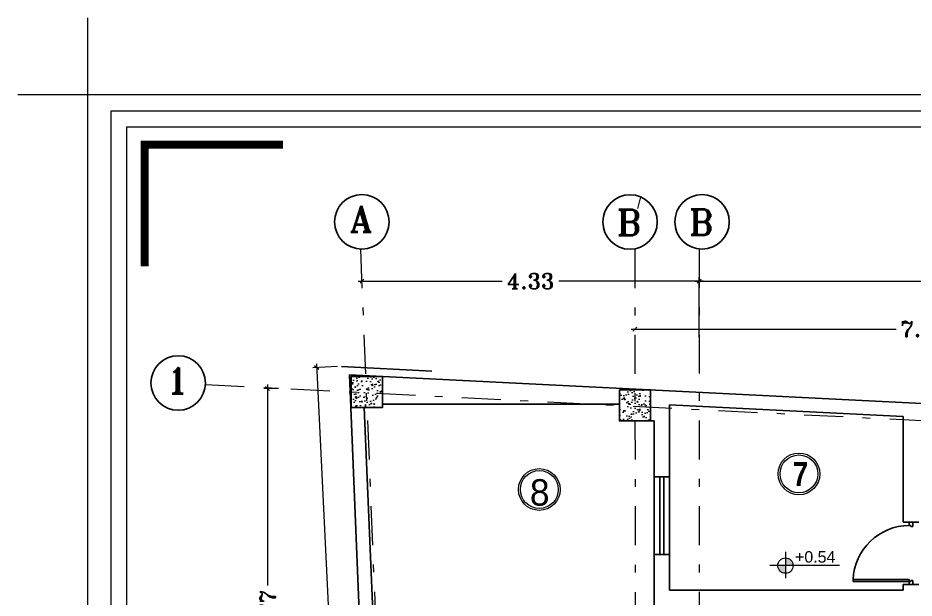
# Model space of a CAD drawing. Header units: inches. Extents: x 0 to 535, y -174 to 989.
# Drawn here: x 181.44 to 192.94, y 53.93 to 61.37 of the extents above; entities that cross this region are included whole.
import ezdxf

# ---------------------------------------------------------------- set-up
doc = ezdxf.new("R2010")
doc.units = ezdxf.units.IN
doc.header["$MEASUREMENT"] = 0
doc.linetypes.add('DASHDOT', pattern=[1, 0.5, -0.25, 0, -0.25])
for name, color, linetype, lineweight in [('1', 1, 'Continuous', 9), ('ax', 8, 'Continuous', 5), ('beton sabok', 9, 'Continuous', 5), ('dimension', 21, 'Continuous', 9), ('door', 1, 'Continuous', 5), ('font', 253, 'Continuous', 9), ('kadr02$0$AEOCLG', 4, 'Continuous', 9), ('wall', 51, 'Continuous', 25)]:
    doc.layers.add(name, color=color, linetype=linetype, lineweight=lineweight)
doc.layers.add('nazok kari', color=43, linetype='Continuous')
doc.styles.add('amir text b', font='swisscbo.ttf')
doc.styles.add('FAR-3', font='naskhn.shx', dxfattribs={"height": 0.35})
doc.styles.add('ROMANT', font='romant')
doc.styles.get("Standard").update_dxf_attribs({"font": 'arial.ttf'})
doc.dimstyles.new('STANDARD$0', dxfattribs={"dimtxt": 0.2, "dimasz": 0.05, "dimexe": 0.05, "dimexo": 0.05, "dimgap": 0.05, "dimtad": 0, "dimzin": 0, "dimdsep": 46, "dimtxsty": 'ROMANT', "dimblk": 'OBLIQUE', "dimcen": 0, "dimdle": 0.05, "dimclrd": 256, "dimclre": 256, "dimclrt": 256, "dimadec": 0, "dimazin": 0, "dimtfac": 1, "dimtix": 1, "dimtofl": 0, "dimtmove": 1, "dimatfit": 3, "dimldrblk": 'OBLIQUE', "dimfxl": 1, "dimtolj": 1, "dimtzin": 0, "dimlwd": -1, "dimlwe": -1, "dimarcsym": 1})

# ---------------------------------------------------------------- blocks, each defined once
blk = doc.blocks.new('_Oblique')
at = {"color": 0, "linetype": 'ByBlock', "lineweight": -2}
blk.add_line((-0.5, -0.5), (0.5, 0.5), dxfattribs=at)
blk = doc.blocks.new('*D167')
at = {"layer": 'Defpoints', "color": 0, "transparency": 16777216}
for p in [(32.954, 38.09), (32.763, 32.316), (32.926, 32.316)]:
    blk.add_point(p, dxfattribs=at)
at = {"layer": 'dimension', "transparency": 16777216}
for p, q in [((32.763, 38.14), (32.763, 35.563)), ((32.904, 38.09), (32.713, 38.09)), ((32.763, 32.266), (32.763, 34.844)), ((32.876, 32.316), (32.713, 32.316))]:
    blk.add_line(p, q, dxfattribs=at)
at = {"layer": 'dimension', "transparency": 16777216, "xscale": 0.05, "yscale": 0.05, "zscale": 0.05}
for p, rotation in [((32.763, 38.09), 90), ((32.763, 32.316), 270)]:
    blk.add_blockref('_Oblique', p, dxfattribs=dict(at, rotation=rotation))
at = {"layer": 'dimension', "transparency": 16777216, "insert": (32.763, 35.203), "char_height": 0.2, "attachment_point": 5, "rotation": 90, "style": 'ROMANT'}
blk.add_mtext('\\A1;5.77', dxfattribs=at)
blk = doc.blocks.new('*D170')
at = {"layer": 'Defpoints', "color": 0, "transparency": 16777216}
for p in [(33.975, 39.392), (38.306, 39.468), (38.306, 39.468)]:
    blk.add_point(p, dxfattribs=at)
at = {"layer": 'dimension', "transparency": 16777216}
for p, q in [((33.975, 39.442), (33.975, 39.518)), ((33.925, 39.468), (35.777, 39.468)), ((38.356, 39.468), (36.505, 39.468))]:
    blk.add_line(p, q, dxfattribs=at)
at = {"layer": 'dimension', "transparency": 16777216, "xscale": 0.05, "yscale": 0.05, "zscale": 0.05, "rotation": 180}
blk.add_blockref('_Oblique', (33.975, 39.468), dxfattribs=at)
at = {"layer": 'dimension', "transparency": 16777216, "xscale": 0.05, "yscale": 0.05, "zscale": 0.05}
blk.add_blockref('_Oblique', (38.306, 39.468), dxfattribs=at)
at = {"layer": 'dimension', "transparency": 16777216, "insert": (36.141, 39.468), "char_height": 0.2, "attachment_point": 5, "style": 'ROMANT'}
blk.add_mtext('\\A1;4.33', dxfattribs=at)
blk = doc.blocks.new('*D171')
at = {"layer": 'Defpoints', "color": 0, "transparency": 16777216}
for p in [(44.912, 39.597), (44.912, 39.469), (38.306, 38.703)]:
    blk.add_point(p, dxfattribs=at)
at = {"layer": 'dimension', "transparency": 16777216}
for p, q in [((38.306, 38.753), (38.306, 39.519)), ((44.912, 39.547), (44.912, 39.419)), ((38.256, 39.469), (41.259, 39.469)), ((44.962, 39.469), (41.959, 39.469))]:
    blk.add_line(p, q, dxfattribs=at)
at = {"layer": 'dimension', "transparency": 16777216, "xscale": 0.05, "yscale": 0.05, "zscale": 0.05, "rotation": 180}
blk.add_blockref('_Oblique', (38.306, 39.469), dxfattribs=at)
at = {"layer": 'dimension', "transparency": 16777216, "xscale": 0.05, "yscale": 0.05, "zscale": 0.05}
blk.add_blockref('_Oblique', (44.912, 39.469), dxfattribs=at)
at = {"layer": 'dimension', "transparency": 16777216, "insert": (41.609, 39.469), "char_height": 0.2, "attachment_point": 5, "style": 'ROMANT'}
blk.add_mtext('\\A1;6.61', dxfattribs=at)
blk = doc.blocks.new('*D172')
at = {"layer": 'Defpoints', "color": 0, "transparency": 16777216}
for p in [(37.481, 38.853), (44.912, 38.853), (44.912, 38.853)]:
    blk.add_point(p, dxfattribs=at)
at = {"layer": 'dimension', "transparency": 16777216}
for p, q in [((37.431, 38.853), (40.837, 38.853)), ((44.962, 38.853), (41.556, 38.853))]:
    blk.add_line(p, q, dxfattribs=at)
at = {"layer": 'dimension', "transparency": 16777216, "xscale": 0.05, "yscale": 0.05, "zscale": 0.05, "rotation": 180}
blk.add_blockref('_Oblique', (37.481, 38.853), dxfattribs=at)
at = {"layer": 'dimension', "transparency": 16777216, "xscale": 0.05, "yscale": 0.05, "zscale": 0.05}
blk.add_blockref('_Oblique', (44.912, 38.853), dxfattribs=at)
at = {"layer": 'dimension', "transparency": 16777216, "insert": (41.196, 38.853), "char_height": 0.2, "attachment_point": 5, "style": 'ROMANT'}
blk.add_mtext('\\A1;7.43', dxfattribs=at)
blk = doc.blocks.new('beton')
at = {"layer": 'beton sabok'}
h = blk.add_hatch(dxfattribs=at)
h.set_pattern_fill('AR-CONC', color=256, scale=0.022857, angle=45)
h.set_pattern_definition([(95, (46.01481, 18.04323), (0.126069028, 0.105784475), [0.017142857, -0.18857143]), (40, (46.01481, 18.04323), (-0.14399821, 0.099147006), [0.013714286, -0.150857143]), (145.451444, (46.02532, 18.05205), (-0.01792918, 0.20493148), [0.014569187, -0.160261054]), (91.1842, (45.98248, 18.07555), (0.1992442, 0.14574029), [0.02571429, -0.28285714]), (141.635635, (45.9991, 18.0877), (-0.00637716, 0.30850552), [0.02185379, -0.24039172]), (36.184164, (45.98248, 18.07555), (-0.00637716, 0.30850552), [0.02057143, -0.22628571]), (66, (46.00673, 18.08364), (0.161547788, 0.03140171), [0.017142857, -0.18857143]), (11, (46.00673, 18.08364), (-0.07787625, 0.156527642), [0.013714286, -0.150857143]), (116.451445, (46.02019, 18.08625), (0.083671537, 0.18792935), [0.014569186, -0.160261054]), (82.5, (46.01481, 18.04323), (-0.0518384424, 0.055769101), [0, -0.149028571, 0, -0.153142857, 0, -0.151428571]), (52.5, (46.01481, 18.04323), (-0.021228101, 0.106265017), [0, -0.087314286, 0, -0.1456, 0, -0.057714286]), (12.5, (45.97877, 18.00719), (0.0899241525, 0.082633317), [0, -0.057142857, 0, -0.178285714, 0, -0.236571429]), (2.5, (45.9626, 17.99103), (0.07807771, 0.110436527), [0, -0.074285714, 0, -0.1184, 0, -0.168])])
h.paths.add_polyline_path([(326.844, 567.847), (327.244, 567.847), (327.244, 568.247), (326.844, 568.247)])
at = {"layer": 'wall'}
blk.add_lwpolyline([(327.244, 568.247), (327.244, 567.847), (326.844, 567.847), (326.844, 568.247)], close=True, dxfattribs=at)
blk = doc.blocks.new('*D181')
at = {"layer": 'Defpoints', "color": 0, "transparency": 16777216}
for p in [(185.272, 56.886), (185.591, 56.901), (186.313, 41.916)]:
    blk.add_point(p, dxfattribs=at)
at = {"layer": 'dimension', "transparency": 16777216}
for p, q in [((185.541, 56.899), (185.222, 56.883)), ((185.27, 56.936), (185.612, 49.838)), ((185.997, 41.851), (185.655, 48.948)), ((186.263, 41.914), (185.944, 41.898))]:
    blk.add_line(p, q, dxfattribs=at)
at = {"layer": 'dimension', "transparency": 16777216, "xscale": 0.05, "yscale": 0.05, "zscale": 0.05}
for p, rotation in [((185.272, 56.886), 92.75835310860275), ((185.994, 41.901), 272.7583531086028)]:
    blk.add_blockref('_Oblique', p, dxfattribs=dict(at, rotation=rotation))
at = {"layer": 'dimension', "transparency": 16777216, "insert": (185.633, 49.393), "char_height": 0.2, "attachment_point": 5, "rotation": 272.7584, "style": 'ROMANT'}
blk.add_mtext('\\A1;15.00', dxfattribs=at)
blk = doc.blocks.new('fgh')
at = {"layer": 'ax', "color": 67, "linetype": 'DASHDOT', "true_color": 0x727430}
for p, q in [((33.955, 39.879), (34.66, 22.701)), ((37.48, 39.879), (37.486, 31.832)), ((38.306, 39.881), (38.311, 21.997)), ((31.964, 38.14), (44.712, 37.501))]:
    blk.add_line(p, q, dxfattribs=at)
at = {"layer": 'dimension', "lineweight": -3}
for centre in [(33.974, 40.229), (37.418, 40.227), (38.343, 40.229), (31.615, 38.161)]:
    blk.add_circle(centre, 0.35, dxfattribs=at)
at = {"xscale": -1}
for p in [(361.082, -530.002), (364.525, -530.173)]:
    blk.add_blockref('beton', p, dxfattribs=at)
at = {"layer": 'dimension'}
blk.add_text('/', height=0.139, dxfattribs=at).set_placement((37.508, 40.401))
at = {"layer": 'dimension', "lineweight": -3, "style": 'ROMANT'}
for s, p in [('A', (33.82, 40.099)), ('B', (37.247, 40.054)), ('B', (38.173, 40.056)), ('1', (31.466, 38.025))]:
    blk.add_text(s, height=0.334, dxfattribs=at).set_placement(p)
at = {"layer": 'dimension'}
for base, p1, p2, picture, middle in [((38.306, 39.468), (33.975, 39.392), (38.306, 39.468), '*D170', (36.141, 39.468)), ((44.912, 39.469), (38.306, 38.703), (44.912, 39.597), '*D171', (41.609, 39.469)), ((44.912, 38.853), (37.481, 38.853), (44.912, 38.853), '*D172', (41.196, 38.853))]:
    dim = blk.add_linear_dim(base=base, p1=p1, p2=p2, dimstyle='STANDARD$0', dxfattribs=at)
    dim.commit()
    dim.dimension.update_dxf_attribs({"geometry": picture, "text_midpoint": middle})
dim = blk.add_linear_dim(base=(32.763, 32.316), p1=(32.954, 38.09), p2=(32.926, 32.316), angle=90, dimstyle='STANDARD$0', dxfattribs=at)
dim.commit()
dim.dimension.update_dxf_attribs({"geometry": '*D167', "text_midpoint": (32.763, 35.203)})

msp = doc.modelspace()

# ---------------------------------------------------------------- hatches: boundary and pattern name
at = {"layer": 'font'}
h = msp.add_hatch(color=256, dxfattribs=at)
h.dxf.hatch_style = 1
h.paths.add_polyline_path([(191.391, 54.348, 0.413571), (191.291, 54.444), (191.291, 54.348)])
h.paths.add_polyline_path([(191.291, 54.247), (191.291, 54.348), (191.194, 54.348, 0.004741), (191.194, 54.346, 0.409311)])

# ---------------------------------------------------------------- linework, layer by layer
for p, q in [((189.605, 54.487), (189.605, 55.487)), ((189.681, 54.487), (189.681, 55.487)), ((189.729, 54.487), (189.729, 55.487)), ((189.805, 54.487), (189.805, 55.487)), ((192.881, 54.902), (192.881, 54.862)), ((192.929, 54.902), (192.881, 54.902)), ((192.929, 54.85), (192.929, 54.902)), ((192.881, 54.862), (192.905, 54.862)), ((192.905, 54.862), (192.905, 54.85)), ((192.905, 54.85), (192.929, 54.85)), ((192.161, 54.142), (192.161, 54.166)), ((192.881, 54.166), (192.161, 54.166)), ((192.881, 54.142), (192.161, 54.142)), ((192.881, 54.102), (192.881, 54.166)), ((192.881, 54.142), (192.905, 54.142)), ((192.881, 54.102), (192.929, 54.102)), ((192.905, 54.142), (192.905, 54.154)), ((192.905, 54.154), (192.929, 54.154)), ((192.929, 54.154), (192.929, 54.102))]:
    msp.add_line(p, q)
msp.add_arc((192.889, 54.134), 0.728, 90.5915, 177.4664)
at = {"layer": '1'}
for points in [[(190.363, 30.999), (203.071, 30.999), (203.071, 60.176), (182.627, 60.176), (182.627, 30.999), (190.363, 30.999)], [(202.865, 32.71), (202.865, 59.97), (182.832, 59.97), (182.832, 32.71)]]:
    msp.add_lwpolyline(points, dxfattribs=at)
at = {"layer": 'dimension', "const_width": 0.103}
msp.add_lwpolyline([(184.839, 59.749), (183.062, 59.749), (183.062, 58.187)], dxfattribs=at)
at = {"layer": 'font'}
for p, q in [((191.293, 54.521), (191.293, 54.187)), ((191.988, 54.348), (191.094, 54.348))]:
    msp.add_line(p, q, dxfattribs=at)
for centre, radius in [((191.466, 55.523), 0.268), ((191.466, 55.523), 0.243), ((188.132, 55.323), 0.268), ((188.132, 55.323), 0.243), ((191.293, 54.346), 0.0988)]:
    msp.add_circle(centre, radius, dxfattribs=at)
at = {"layer": 'kadr02$0$AEOCLG'}
msp.add_lwpolyline([(182.33, 61.373), (182.33, 60.385), (181.436, 60.385)], dxfattribs=at)
msp.add_lwpolyline([(203.33, 60.385), (182.33, 60.385), (182.33, 30.685), (203.33, 30.685)], close=True, dxfattribs=at)
at = {"layer": 'nazok kari'}
msp.add_line((186.753, 56.843), (185.591, 56.901), dxfattribs=at)
at = {"layer": 'wall'}
for p, q in [((185.695, 56.796), (186.41, 39.477)), ((196.991, 56.23), (185.695, 56.796)), ((189.16, 56.418), (186.117, 56.418)), ((192.805, 56.258), (189.805, 56.408)), ((189.805, 55.487), (189.805, 56.408)), ((185.884, 56.375), (186.053, 52.393)), ((189.16, 56.202), (189.605, 56.202)), ((189.605, 55.487), (189.605, 56.202)), ((192.805, 54.902), (192.805, 56.258)), ((189.805, 55.487), (189.605, 55.487)), ((192.805, 54.902), (193.005, 54.902)), ((189.605, 53.83), (189.605, 54.487)), ((189.805, 54.487), (189.605, 54.487)), ((189.805, 54.03), (189.805, 54.487)), ((192.805, 54.03), (192.805, 54.102)), ((192.805, 54.102), (193.005, 54.102)), ((189.805, 54.03), (192.805, 54.03))]:
    msp.add_line(p, q, dxfattribs=at)

# ---------------------------------------------------------------- block references
at = {"layer": 'door', "color": 7}
msp.add_blockref('fgh', (151.879, 18.528), dxfattribs=at)

# ---------------------------------------------------------------- texts
at = {"color": 7, "ltscale": 10, "style": 'FAR-3', "text_generation_flag": 2}
msp.add_text('8', height=0.339, dxfattribs=at).set_placement((188.263, 55.116))
at = {"layer": 'font'}
msp.add_text('+0.54', height=0.1466, dxfattribs=at).set_placement((191.416, 54.385))
at = {"layer": 'font', "insert": (191.387, 55.675), "char_height": 0.309, "attachment_point": 1, "style": 'amir text b'}
msp.add_mtext_dynamic_manual_height_columns('7', width=0.24694, gutter_width=1.031, heights=[0], dxfattribs=at)

# ---------------------------------------------------------------- dimensions: what is measured, and where the dimension line sits
at = {"layer": 'dimension'}
dim = msp.add_aligned_dim(p1=(186.313, 41.916), p2=(185.591, 56.901), distance=0.319, dimstyle='STANDARD$0', dxfattribs=at)
dim.commit()
dim.dimension.update_dxf_attribs({"geometry": '*D181', "text_midpoint": (185.633, 49.393)})

doc.saveas('drawing.dxf')
